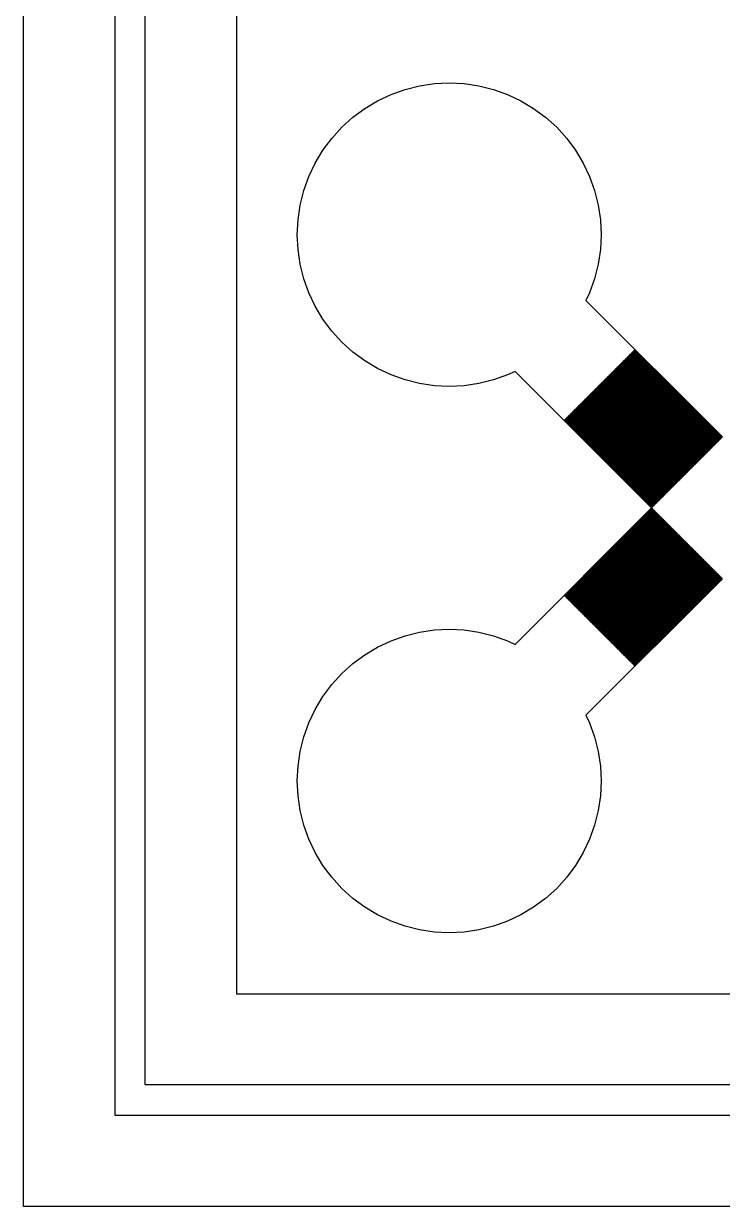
# Model space of a CAD drawing. Extents: x -16 to 132, y -40 to 113.
# Drawn here: x -2.56 to 9.2, y -2.56 to 17.36 of the extents above; entities that cross this region are included whole.
import ezdxf

# ---------------------------------------------------------------- set-up
doc = ezdxf.new("R2010")
doc.units = 0

msp = doc.modelspace()

# ---------------------------------------------------------------- linework, layer by layer
for p, q in [((-2.55649, -2.55649), (-2.55649, 76.1837)), ((-1.0226, 74.6498), (-1.0226, -1.0226)), ((-0.51129, -0.51129), (-0.51129, 74.1385)), ((1.0226, 72.6046), (1.0226, 1.0226)), ((4.1058, 16.3096), (4.35397, 16.3464)), ((4.35397, 16.3464), (4.60455, 16.3587)), ((4.60455, 16.3587), (4.85516, 16.3464)), ((4.85516, 16.3464), (5.1033, 16.3096)), ((3.39941, 16.0569), (3.62622, 16.1641)), ((3.62622, 16.1641), (3.86244, 16.2486)), ((3.86244, 16.2486), (4.1058, 16.3096)), ((5.1033, 16.3096), (5.34668, 16.2486)), ((5.34668, 16.2486), (5.5829, 16.1641)), ((5.5829, 16.1641), (5.80969, 16.0569)), ((3.18425, 15.9279), (3.39941, 16.0569)), ((5.80969, 16.0569), (6.02487, 15.9279)), ((2.79683, 15.6099), (2.98273, 15.7784)), ((2.98273, 15.7784), (3.18425, 15.9279)), ((6.02487, 15.9279), (6.22639, 15.7784)), ((6.22639, 15.7784), (6.41229, 15.6099)), ((2.62834, 15.424), (2.79683, 15.6099)), ((6.41229, 15.6099), (6.58078, 15.424)), ((2.47891, 15.2225), (2.62834, 15.424)), ((6.58078, 15.424), (6.73021, 15.2225)), ((2.34991, 15.0074), (2.47891, 15.2225)), ((6.73021, 15.2225), (6.85919, 15.0073)), ((2.24268, 14.7805), (2.34991, 15.0074)), ((6.85919, 15.0073), (6.96646, 14.7805)), ((2.15814, 14.5443), (2.24268, 14.7805)), ((6.96646, 14.7805), (7.05098, 14.5443)), ((2.09718, 14.301), (2.15814, 14.5443)), ((7.05098, 14.5443), (7.11192, 14.301)), ((2.06038, 14.0528), (2.09718, 14.301)), ((7.11192, 14.301), (7.14877, 14.0528)), ((2.04807, 13.8022), (2.06038, 14.0528)), ((7.14877, 14.0528), (7.16106, 13.8022)), ((2.06038, 13.5516), (2.04807, 13.8022)), ((7.16106, 13.8022), (7.14876, 13.5516)), ((2.09718, 13.3035), (2.06038, 13.5516)), ((7.14876, 13.5516), (7.11194, 13.3035)), ((2.15814, 13.0601), (2.09718, 13.3035)), ((7.11194, 13.3035), (7.05098, 13.0601)), ((2.24268, 12.8239), (2.15814, 13.0601)), ((7.05098, 13.0601), (6.96646, 12.8239)), ((2.34991, 12.5971), (2.24268, 12.8239)), ((6.96646, 12.8239), (6.9053, 12.6946)), ((2.47891, 12.3819), (2.34991, 12.5971)), ((6.9053, 12.6946), (9.2034, 10.3965)), ((2.62834, 12.1804), (2.47891, 12.3819)), ((2.79683, 11.9945), (2.62834, 12.1804)), ((2.98274, 11.826), (2.79683, 11.9945)), ((3.18425, 11.6766), (2.98274, 11.826)), ((7.62199, 11.7609), (7.61478, 11.7537)), ((7.61478, 11.7537), (9.08769, 10.2808)), ((9.09491, 10.288), (7.62199, 11.7609)), ((7.63646, 11.7754), (7.62924, 11.7682)), ((7.62924, 11.7682), (9.10216, 10.2952)), ((9.10938, 10.3025), (7.63646, 11.7754)), ((7.65092, 11.7899), (7.64368, 11.7826)), ((7.64368, 11.7826), (9.11661, 10.3097)), ((9.12384, 10.3169), (7.65092, 11.7899)), ((7.66539, 11.8043), (7.65814, 11.7971)), ((7.65814, 11.7971), (9.13107, 10.3242)), ((9.13829, 10.3314), (7.66539, 11.8043)), ((7.67986, 11.8188), (7.67261, 11.8115)), ((7.67261, 11.8115), (9.14554, 10.3386)), ((9.15276, 10.3459), (7.67986, 11.8188)), ((7.69432, 11.8333), (7.68707, 11.826)), ((7.68707, 11.826), (9.16, 10.3531)), ((9.16722, 10.3603), (7.69432, 11.8333)), ((7.70879, 11.8477), (7.70154, 11.8405)), ((7.70154, 11.8405), (9.17445, 10.3676)), ((9.18169, 10.3748), (7.70879, 11.8477)), ((7.72324, 11.8622), (7.716, 11.8549)), ((7.716, 11.8549), (9.18892, 10.382)), ((9.19615, 10.3892), (7.72324, 11.8622)), ((3.39943, 11.5476), (3.18425, 11.6766)), ((7.41954, 11.5585), (7.41231, 11.5512)), ((7.41231, 11.5512), (8.88522, 10.0783)), ((8.89246, 10.0855), (7.41954, 11.5585)), ((7.43401, 11.5729), (7.42677, 11.5657)), ((7.42677, 11.5657), (8.89969, 10.0928)), ((8.90692, 10.1), (7.43401, 11.5729)), ((7.44847, 11.5874), (7.44122, 11.5802)), ((7.44122, 11.5802), (8.91415, 10.1072)), ((8.92139, 10.1145), (7.44847, 11.5874)), ((7.46292, 11.6018), (7.45569, 11.5946)), ((7.45569, 11.5946), (8.92862, 10.1217)), ((8.93584, 10.1289), (7.46292, 11.6018)), ((7.47739, 11.6163), (7.47015, 11.6091)), ((7.47015, 11.6091), (8.94307, 10.1362)), ((8.9503, 10.1434), (7.47739, 11.6163)), ((7.49185, 11.6308), (7.4846, 11.6235)), ((7.4846, 11.6235), (8.95752, 10.1506)), ((8.96477, 10.1579), (7.49185, 11.6308)), ((7.50632, 11.6452), (7.49907, 11.638)), ((7.49907, 11.638), (8.97198, 10.1651)), ((8.97923, 10.1723), (7.50632, 11.6452)), ((7.52077, 11.6597), (7.51353, 11.6525)), ((7.51353, 11.6525), (8.98645, 10.1795)), ((8.99368, 10.1868), (7.52077, 11.6597)), ((7.53523, 11.6742), (7.528, 11.6669)), ((7.528, 11.6669), (9.00092, 10.194)), ((9.00815, 10.2012), (7.53523, 11.6742)), ((7.5497, 11.6886), (7.54247, 11.6814)), ((7.54247, 11.6814), (9.01537, 10.2085)), ((9.02261, 10.2157), (7.5497, 11.6886)), ((7.56415, 11.7031), (7.55693, 11.6959)), ((7.55693, 11.6959), (9.02983, 10.2229)), ((9.03708, 10.2302), (7.56415, 11.7031)), ((7.57861, 11.7175), (7.5714, 11.7103)), ((7.5714, 11.7103), (9.0443, 10.2374)), ((9.05154, 10.2446), (7.57861, 11.7175)), ((7.59308, 11.732), (7.58586, 11.7248)), ((7.58586, 11.7248), (9.05876, 10.2519)), ((9.06601, 10.2591), (7.59308, 11.732)), ((7.60754, 11.7465), (7.60031, 11.7392)), ((7.60031, 11.7392), (9.07323, 10.2663)), ((9.08046, 10.2736), (7.60754, 11.7465)), ((3.62624, 11.4403), (3.39943, 11.5476)), ((3.86246, 11.3558), (3.62624, 11.4403)), ((4.1058, 11.2949), (3.86246, 11.3558)), ((5.34669, 11.3558), (5.10333, 11.2948)), ((5.58292, 11.4403), (5.34669, 11.3558)), ((5.7122, 11.5015), (5.58292, 11.4403)), ((8.01028, 9.2034), (5.7122, 11.5015)), ((7.21707, 11.356), (7.20984, 11.3488)), ((8.68999, 9.88307), (7.21707, 11.356)), ((7.23154, 11.3705), (7.2243, 11.3632)), ((7.2243, 11.3632), (8.69722, 9.8903)), ((8.70445, 9.89754), (7.23154, 11.3705)), ((7.24599, 11.3849), (7.23877, 11.3777)), ((7.23877, 11.3777), (8.71167, 9.90477)), ((8.71892, 9.912), (7.24599, 11.3849)), ((7.26045, 11.3994), (7.25323, 11.3922)), ((7.25323, 11.3922), (8.72614, 9.91924)), ((8.73337, 9.92647), (7.26045, 11.3994)), ((7.27492, 11.4138), (7.2677, 11.4066)), ((7.2677, 11.4066), (8.7406, 9.9337)), ((8.74783, 9.94093), (7.27492, 11.4138)), ((7.28938, 11.4283), (7.28215, 11.4211)), ((7.28215, 11.4211), (8.75507, 9.94815)), ((8.7623, 9.9554), (7.28938, 11.4283)), ((7.30383, 11.4428), (7.29662, 11.4355)), ((7.29662, 11.4355), (8.76953, 9.96262)), ((8.77676, 9.96985), (7.30383, 11.4428)), ((7.3183, 11.4572), (7.31108, 11.45)), ((7.31108, 11.45), (8.784, 9.97708)), ((8.79123, 9.98431), (7.3183, 11.4572)), ((7.33276, 11.4717), (7.32555, 11.4645)), ((7.32555, 11.4645), (8.79846, 9.99155)), ((8.80568, 9.99878), (7.33276, 11.4717)), ((7.34723, 11.4862), (7.34, 11.4789)), ((7.34, 11.4789), (8.81291, 10.006)), ((8.82014, 10.0132), (7.34723, 11.4862)), ((7.36168, 11.5006), (7.35446, 11.4934)), ((7.35446, 11.4934), (8.82738, 10.0205)), ((8.83459, 10.0277), (7.36168, 11.5006)), ((7.37614, 11.5151), (7.36893, 11.5078)), ((7.36893, 11.5078), (8.84184, 10.0349)), ((8.84906, 10.0421), (7.37614, 11.5151)), ((7.39061, 11.5295), (7.38338, 11.5223)), ((7.38338, 11.5223), (8.85629, 10.0494)), ((8.86353, 10.0566), (7.39061, 11.5295)), ((7.40508, 11.544), (7.39784, 11.5368)), ((7.39784, 11.5368), (8.87076, 10.0639)), ((8.87799, 10.0711), (7.40508, 11.544)), ((4.35399, 11.258), (4.1058, 11.2949)), ((4.60458, 11.2457), (4.35399, 11.258)), ((4.85518, 11.258), (4.60458, 11.2457)), ((5.10333, 11.2948), (4.85518, 11.258)), ((7.01462, 11.1535), (7.0074, 11.1463)), ((8.48753, 9.68063), (7.01462, 11.1535)), ((7.02908, 11.168), (7.02185, 11.1608)), ((7.02185, 11.1608), (8.49477, 9.68785)), ((8.502, 9.6951), (7.02908, 11.168)), ((7.04353, 11.1825), (7.03632, 11.1752)), ((7.03632, 11.1752), (8.50923, 9.70232)), ((8.51646, 9.70955), (7.04353, 11.1825)), ((7.058, 11.1969), (7.05078, 11.1897)), ((7.05078, 11.1897), (8.5237, 9.71678)), ((8.53093, 9.72401), (7.058, 11.1969)), ((7.07246, 11.2114), (7.06525, 11.2042)), ((7.06525, 11.2042), (8.53816, 9.73125)), ((8.54538, 9.73848), (7.07246, 11.2114)), ((7.08693, 11.2259), (7.0797, 11.2186)), ((7.0797, 11.2186), (8.55261, 9.7457)), ((8.55984, 9.75293), (7.08693, 11.2259)), ((7.10138, 11.2403), (7.09416, 11.2331)), ((7.09416, 11.2331), (8.56708, 9.76016)), ((8.5743, 9.76738), (7.10138, 11.2403)), ((7.11584, 11.2548), (7.10861, 11.2475)), ((7.10861, 11.2475), (8.58154, 9.77463)), ((8.58876, 9.78185), (7.11584, 11.2548)), ((7.13031, 11.2692), (7.12308, 11.262)), ((7.12308, 11.262), (8.59599, 9.78909)), ((8.60323, 9.79631), (7.13031, 11.2692)), ((7.14478, 11.2837), (7.13753, 11.2765)), ((7.13753, 11.2765), (8.61046, 9.80354)), ((8.61768, 9.81078), (7.14478, 11.2837)), ((7.15923, 11.2982), (7.15199, 11.2909)), ((7.15199, 11.2909), (8.62492, 9.81801)), ((8.63214, 9.82523), (7.15923, 11.2982)), ((7.17369, 11.3126), (7.16646, 11.3054)), ((7.16646, 11.3054), (8.63939, 9.83247)), ((8.64661, 9.83969), (7.17369, 11.3126)), ((7.18816, 11.3271), (7.18091, 11.3198)), ((7.18091, 11.3198), (8.65384, 9.84692)), ((8.66107, 9.85416), (7.18816, 11.3271)), ((7.20261, 11.3415), (7.19537, 11.3343)), ((7.19537, 11.3343), (8.6683, 9.86139)), ((8.67552, 9.86861), (7.20261, 11.3415)), ((7.20984, 11.3488), (8.68275, 9.87584)), ((6.82661, 10.9655), (6.81938, 10.9583)), ((6.81938, 10.9583), (8.2923, 9.48538)), ((8.29953, 9.49261), (6.82661, 10.9655)), ((6.84108, 10.98), (6.83385, 10.9728)), ((6.83385, 10.9728), (8.30676, 9.49985)), ((8.31398, 9.50708), (6.84108, 10.98)), ((6.85555, 10.9945), (6.8483, 10.9872)), ((6.8483, 10.9872), (8.32123, 9.51431)), ((8.32845, 9.52155), (6.85555, 10.9945)), ((6.87001, 11.0089), (6.86276, 11.0017)), ((6.86276, 11.0017), (8.33569, 9.52878)), ((8.34291, 9.53601), (6.87001, 11.0089)), ((6.88448, 11.0234), (6.87723, 11.0162)), ((6.87723, 11.0162), (8.35016, 9.54324)), ((8.35738, 9.55048), (6.88448, 11.0234)), ((6.89893, 11.0379), (6.89169, 11.0306)), ((6.89169, 11.0306), (8.36462, 9.55771)), ((8.37184, 9.56493), (6.89893, 11.0379)), ((6.91339, 11.0523), (6.90616, 11.0451)), ((6.90616, 11.0451), (8.37909, 9.57217)), ((8.38631, 9.57939), (6.91339, 11.0523)), ((6.92786, 11.0668), (6.92061, 11.0595)), ((6.92061, 11.0595), (8.39354, 9.58662)), ((8.40077, 9.59386), (6.92786, 11.0668)), ((6.94231, 11.0812), (6.93507, 11.074)), ((6.93507, 11.074), (8.40799, 9.60109)), ((8.41522, 9.60831), (6.94231, 11.0812)), ((6.95677, 11.0957), (6.94954, 11.0885)), ((6.94954, 11.0885), (8.42245, 9.61554)), ((8.42969, 9.62277), (6.95677, 11.0957)), ((6.97124, 11.1102), (6.964, 11.1029)), ((6.964, 11.1029), (8.43692, 9.63)), ((8.44415, 9.63724), (6.97124, 11.1102)), ((6.98569, 11.1246), (6.97847, 11.1174)), ((6.97847, 11.1174), (8.45137, 9.64447)), ((8.45862, 9.6517), (6.98569, 11.1246)), ((7.00015, 11.1391), (6.99294, 11.1319)), ((6.99294, 11.1319), (8.46584, 9.65894)), ((8.47307, 9.66617), (7.00015, 11.1391)), ((7.0074, 11.1463), (8.4803, 9.6734)), ((6.62416, 10.7631), (6.61691, 10.7558)), ((6.61691, 10.7558), (8.08984, 9.28293)), ((8.09708, 9.29016), (6.62416, 10.7631)), ((6.63861, 10.7775), (6.63138, 10.7703)), ((6.63138, 10.7703), (8.10431, 9.29739)), ((8.11153, 9.30461), (6.63861, 10.7775)), ((6.65308, 10.792), (6.64584, 10.7848)), ((6.64584, 10.7848), (8.11877, 9.31186)), ((8.12599, 9.31908), (6.65308, 10.792)), ((6.66754, 10.8065), (6.66029, 10.7992)), ((6.66029, 10.7992), (8.13322, 9.32631)), ((8.14046, 9.33354), (6.66754, 10.8065)), ((6.68201, 10.8209), (6.67476, 10.8137)), ((6.67476, 10.8137), (8.14767, 9.34076)), ((8.15491, 9.34801), (6.68201, 10.8209)), ((6.69647, 10.8354), (6.68922, 10.8282)), ((6.68922, 10.8282), (8.16214, 9.35522)), ((8.16937, 9.36247), (6.69647, 10.8354)), ((6.71092, 10.8499), (6.70369, 10.8426)), ((6.70369, 10.8426), (8.17661, 9.36969)), ((8.18384, 9.37694), (6.71092, 10.8499)), ((6.72539, 10.8643), (6.71815, 10.8571)), ((6.71815, 10.8571), (8.19106, 9.38416)), ((8.1983, 9.3914), (6.72539, 10.8643)), ((6.73984, 10.8788), (6.73262, 10.8716)), ((6.73262, 10.8716), (8.20552, 9.39862)), ((8.21277, 9.40585), (6.73984, 10.8788)), ((6.7543, 10.8932), (6.74709, 10.886)), ((6.74709, 10.886), (8.21999, 9.41309)), ((8.22723, 9.42032), (6.7543, 10.8932)), ((6.76877, 10.9077), (6.76154, 10.9005)), ((6.76154, 10.9005), (8.23445, 9.42754)), ((8.2417, 9.43478), (6.76877, 10.9077)), ((6.78323, 10.9222), (6.776, 10.9149)), ((6.776, 10.9149), (8.24892, 9.442)), ((8.25616, 9.44925), (6.78323, 10.9222)), ((6.79768, 10.9366), (6.79047, 10.9294)), ((6.79047, 10.9294), (8.26338, 9.45647)), ((8.2706, 9.4637), (6.79768, 10.9366)), ((6.81215, 10.9511), (6.80493, 10.9438)), ((6.80493, 10.9438), (8.27785, 9.47093)), ((8.28506, 9.47815), (6.81215, 10.9511)), ((6.55185, 10.6908), (6.54462, 10.6835)), ((6.54462, 10.6835), (8.01753, 9.21062)), ((8.02475, 9.21785), (6.55185, 10.6908)), ((6.56631, 10.7052), (6.55908, 10.698)), ((6.55908, 10.698), (8.03198, 9.22508)), ((8.03922, 9.23232), (6.56631, 10.7052)), ((6.58076, 10.7197), (6.57353, 10.7125)), ((6.57353, 10.7125), (8.04645, 9.23955)), ((8.05368, 9.24677), (6.58076, 10.7197)), ((6.59523, 10.7342), (6.588, 10.7269)), ((6.588, 10.7269), (8.06091, 9.25401)), ((8.06815, 9.26123), (6.59523, 10.7342)), ((6.6097, 10.7486), (6.60246, 10.7414)), ((6.60246, 10.7414), (8.07538, 9.26848)), ((8.08261, 9.2757), (6.6097, 10.7486)), ((9.16, 10.3531), (9.16722, 10.3603)), ((9.17445, 10.3676), (9.18169, 10.3748)), ((9.18892, 10.382), (9.19615, 10.3892)), ((8.95752, 10.1506), (8.96477, 10.1579)), ((8.97198, 10.1651), (8.97923, 10.1723)), ((8.98645, 10.1795), (8.99368, 10.1868)), ((9.00092, 10.194), (9.00815, 10.2012)), ((9.01537, 10.2085), (9.02261, 10.2157)), ((9.02983, 10.2229), (9.03708, 10.2302)), ((9.0443, 10.2374), (9.05154, 10.2446)), ((9.05876, 10.2519), (9.06601, 10.2591)), ((9.07323, 10.2663), (9.08046, 10.2736)), ((9.08769, 10.2808), (9.09491, 10.288)), ((9.10216, 10.2952), (9.10938, 10.3025)), ((9.11661, 10.3097), (9.12384, 10.3169)), ((9.13107, 10.3242), (9.13829, 10.3314)), ((9.14554, 10.3386), (9.15276, 10.3459)), ((8.76953, 9.96262), (8.77676, 9.96985)), ((8.784, 9.97708), (8.79123, 9.98431)), ((8.79846, 9.99155), (8.80568, 9.99878)), ((8.81291, 10.006), (8.82014, 10.0132)), ((8.82738, 10.0205), (8.83459, 10.0277)), ((8.84184, 10.0349), (8.84906, 10.0421)), ((8.85629, 10.0494), (8.86353, 10.0566)), ((8.87076, 10.0639), (8.87799, 10.0711)), ((8.88522, 10.0783), (8.89246, 10.0855)), ((8.89969, 10.0928), (8.90692, 10.1)), ((8.91415, 10.1072), (8.92139, 10.1145)), ((8.92862, 10.1217), (8.93584, 10.1289)), ((8.94307, 10.1362), (8.9503, 10.1434)), ((8.56708, 9.76016), (8.5743, 9.76738)), ((8.58154, 9.77463), (8.58876, 9.78185)), ((8.59599, 9.78909), (8.60323, 9.79631)), ((8.61046, 9.80354), (8.61768, 9.81078)), ((8.62492, 9.81801), (8.63214, 9.82523)), ((8.63939, 9.83247), (8.64661, 9.83969)), ((8.65384, 9.84692), (8.66107, 9.85416)), ((8.6683, 9.86139), (8.67552, 9.86861)), ((8.68275, 9.87584), (8.68999, 9.88307)), ((8.69722, 9.8903), (8.70445, 9.89754)), ((8.71167, 9.90477), (8.71892, 9.912)), ((8.72614, 9.91924), (8.73337, 9.92647)), ((8.7406, 9.9337), (8.74783, 9.94093)), ((8.75507, 9.94815), (8.7623, 9.9554)), ((8.36462, 9.55771), (8.37184, 9.56493)), ((8.37909, 9.57217), (8.38631, 9.57939)), ((8.39354, 9.58662), (8.40077, 9.59386)), ((8.40799, 9.60109), (8.41522, 9.60831)), ((8.42245, 9.61554), (8.42969, 9.62277)), ((8.43692, 9.63), (8.44415, 9.63724)), ((8.45137, 9.64447), (8.45862, 9.6517)), ((8.46584, 9.65894), (8.47307, 9.66617)), ((8.4803, 9.6734), (8.48753, 9.68063)), ((8.49477, 9.68785), (8.502, 9.6951)), ((8.50923, 9.70232), (8.51646, 9.70955)), ((8.5237, 9.71678), (8.53093, 9.72401)), ((8.53816, 9.73125), (8.54538, 9.73848)), ((8.55261, 9.7457), (8.55984, 9.75293)), ((8.16214, 9.35522), (8.16937, 9.36247)), ((8.17661, 9.36969), (8.18384, 9.37694)), ((8.19106, 9.38416), (8.1983, 9.3914)), ((8.20552, 9.39862), (8.21277, 9.40585)), ((8.21999, 9.41309), (8.22723, 9.42032)), ((8.23445, 9.42754), (8.2417, 9.43478)), ((8.24892, 9.442), (8.25616, 9.44925)), ((8.26338, 9.45647), (8.2706, 9.4637)), ((8.27785, 9.47093), (8.28506, 9.47815)), ((8.2923, 9.48538), (8.29953, 9.49261)), ((8.30676, 9.49985), (8.31398, 9.50708)), ((8.32123, 9.51431), (8.32845, 9.52155)), ((8.33569, 9.52878), (8.34291, 9.53601)), ((8.35016, 9.54324), (8.35738, 9.55048)), ((5.71222, 6.9053), (8.01028, 9.2034)), ((8.01753, 9.19615), (6.54463, 7.72325)), ((6.55185, 7.716), (8.02475, 9.18892)), ((8.03198, 9.18169), (6.55908, 7.70879)), ((6.56631, 7.70154), (8.03922, 9.17445)), ((8.04645, 9.16722), (6.57353, 7.69432)), ((6.58076, 7.68709), (8.05368, 9.16)), ((8.01753, 9.21062), (8.02475, 9.21785)), ((8.02475, 9.18892), (8.01753, 9.19615)), ((8.03198, 9.22508), (8.03922, 9.23232)), ((8.03922, 9.17445), (8.03198, 9.18169)), ((8.04645, 9.23955), (8.05368, 9.24677)), ((8.05368, 9.16), (8.04645, 9.16722)), ((8.06091, 9.25401), (8.06815, 9.26123)), ((8.07538, 9.26848), (8.08261, 9.2757)), ((8.08984, 9.28293), (8.09708, 9.29016)), ((8.10431, 9.29739), (8.11153, 9.30461)), ((8.11877, 9.31186), (8.12599, 9.31908)), ((8.13322, 9.32631), (8.14046, 9.33354)), ((8.14767, 9.34076), (8.15491, 9.34801)), ((8.06091, 9.15276), (6.588, 7.67986)), ((6.59523, 7.67262), (8.06815, 9.14554)), ((8.07538, 9.13829), (6.60246, 7.66539)), ((6.60971, 7.65816), (8.08261, 9.13107)), ((8.08984, 9.12384), (6.61693, 7.65094)), ((6.62418, 7.64369), (8.09708, 9.11661)), ((8.10431, 9.10938), (6.63139, 7.63647)), ((6.63863, 7.62926), (8.11153, 9.10216)), ((8.11877, 9.09491), (6.64586, 7.62201)), ((6.65309, 7.61479), (8.12599, 9.08769)), ((8.13322, 9.08046), (6.66031, 7.60756)), ((6.66756, 7.60033), (8.14046, 9.07323)), ((8.14767, 9.06601), (6.67477, 7.59309)), ((6.68201, 7.58586), (8.15491, 9.05876)), ((8.16214, 9.05154), (6.68924, 7.57863)), ((6.69647, 7.5714), (8.16937, 9.0443)), ((8.17661, 9.03708), (6.7037, 7.56415)), ((6.71092, 7.55693), (8.18384, 9.02983)), ((8.19106, 9.02261), (6.71815, 7.5497)), ((6.72539, 7.54247), (8.1983, 9.01537)), ((8.20552, 9.00815), (6.73262, 7.53523)), ((6.73985, 7.52802), (8.21277, 9.00092)), ((8.21999, 8.99368), (6.74709, 7.52077)), ((6.75432, 7.51355), (8.22723, 8.98645)), ((8.23445, 8.97923), (6.76155, 7.50633)), ((6.76878, 7.49908), (8.2417, 8.97198)), ((8.24892, 8.96477), (6.77602, 7.49187)), ((8.06815, 9.14554), (8.06091, 9.15276)), ((8.08261, 9.13107), (8.07538, 9.13829)), ((8.09708, 9.11661), (8.08984, 9.12384)), ((8.11153, 9.10216), (8.10431, 9.10938)), ((8.12599, 9.08769), (8.11877, 9.09491)), ((8.14046, 9.07323), (8.13322, 9.08046)), ((8.15491, 9.05876), (8.14767, 9.06601)), ((8.16937, 9.0443), (8.16214, 9.05154)), ((8.18384, 9.02983), (8.17661, 9.03708)), ((8.1983, 9.01537), (8.19106, 9.02261)), ((8.21277, 9.00092), (8.20552, 9.00815)), ((8.22723, 8.98645), (8.21999, 8.99368)), ((8.2417, 8.97198), (8.23445, 8.97923)), ((8.25616, 8.95752), (8.24892, 8.96477)), ((6.78325, 7.48462), (8.25616, 8.95752)), ((8.26338, 8.9503), (6.79048, 7.4774)), ((6.7977, 7.47017), (8.2706, 8.94307)), ((8.27785, 8.93584), (6.80495, 7.46294)), ((6.81216, 7.4557), (8.28506, 8.92862)), ((8.2923, 8.92139), (6.8194, 7.44847)), ((6.82663, 7.44124), (8.29953, 8.91415)), ((8.30676, 8.90692), (6.83386, 7.43401)), ((6.84108, 7.42677), (8.31398, 8.89969)), ((8.32123, 8.89246), (6.84831, 7.41954)), ((6.85555, 7.41231), (8.32845, 8.88522)), ((8.33569, 8.87799), (6.86276, 7.40509)), ((6.87001, 7.39784), (8.34291, 8.87076)), ((8.35016, 8.86353), (6.87723, 7.39062)), ((6.88448, 7.38338), (8.35738, 8.85629)), ((8.36462, 8.84906), (6.89169, 7.37616)), ((6.89894, 7.36894), (8.37184, 8.84184)), ((8.37909, 8.83459), (6.90616, 7.36169)), ((6.91341, 7.35448), (8.38631, 8.82738)), ((8.39354, 8.82014), (6.92062, 7.34724)), ((6.92787, 7.34001), (8.40077, 8.81291)), ((8.40799, 8.80568), (6.93509, 7.33278)), ((6.94232, 7.32556), (8.41522, 8.79846)), ((8.42245, 8.79123), (6.94955, 7.31831)), ((6.95679, 7.3111), (8.42969, 8.784)), ((8.43692, 8.77676), (6.96402, 7.30385)), ((6.97125, 7.29663), (8.44415, 8.76953)), ((8.45137, 8.7623), (6.97847, 7.28938)), ((8.2706, 8.94307), (8.26338, 8.9503)), ((8.28506, 8.92862), (8.27785, 8.93584)), ((8.29953, 8.91415), (8.2923, 8.92139)), ((8.31398, 8.89969), (8.30676, 8.90692)), ((8.32845, 8.88522), (8.32123, 8.89246)), ((8.34291, 8.87076), (8.33569, 8.87799)), ((8.35738, 8.85629), (8.35016, 8.86353)), ((8.37184, 8.84184), (8.36462, 8.84906)), ((8.38631, 8.82738), (8.37909, 8.83459)), ((8.40077, 8.81291), (8.39354, 8.82014)), ((8.41522, 8.79846), (8.40799, 8.80568)), ((8.42969, 8.784), (8.42245, 8.79123)), ((8.44415, 8.76953), (8.43692, 8.77676)), ((8.45862, 8.75507), (8.45137, 8.7623)), ((6.9857, 7.28217), (8.45862, 8.75507)), ((8.46584, 8.74783), (6.99294, 7.27492)), ((7.00015, 7.2677), (8.47307, 8.7406)), ((8.4803, 8.73337), (7.0074, 7.26045)), ((7.01462, 7.25323), (8.48753, 8.72614)), ((8.49477, 8.71892), (7.02185, 7.246)), ((7.02908, 7.23877), (8.502, 8.71167)), ((8.50923, 8.70445), (7.03633, 7.23155)), ((7.04355, 7.22432), (8.51646, 8.69722)), ((8.5237, 8.68999), (7.0508, 7.21709)), ((7.05801, 7.20985), (8.53093, 8.68275)), ((8.53816, 8.67552), (7.06526, 7.20262)), ((7.07248, 7.19539), (8.54538, 8.6683)), ((8.55261, 8.66107), (7.07971, 7.18817)), ((7.08694, 7.18092), (8.55984, 8.65384)), ((8.56708, 8.64661), (7.09418, 7.17371)), ((7.10139, 7.16647), (8.5743, 8.63939)), ((8.58154, 8.63214), (7.10864, 7.15924)), ((7.11586, 7.15201), (8.58876, 8.62492)), ((8.59599, 8.61768), (7.12308, 7.14478)), ((7.13033, 7.13754), (8.60323, 8.61046)), ((8.61046, 8.60323), (7.13754, 7.13033)), ((7.14478, 7.12308), (8.61768, 8.59599)), ((8.62492, 8.58876), (7.15201, 7.11586)), ((7.15924, 7.10864), (8.63214, 8.58154)), ((8.63939, 8.5743), (7.16647, 7.10139)), ((7.17371, 7.09418), (8.64661, 8.56708)), ((8.47307, 8.7406), (8.46584, 8.74783)), ((8.48753, 8.72614), (8.4803, 8.73337)), ((8.502, 8.71167), (8.49477, 8.71892)), ((8.51646, 8.69722), (8.50923, 8.70445)), ((8.53093, 8.68275), (8.5237, 8.68999)), ((8.54538, 8.6683), (8.53816, 8.67552)), ((8.55984, 8.65384), (8.55261, 8.66107)), ((8.5743, 8.63939), (8.56708, 8.64661)), ((8.58876, 8.62492), (8.58154, 8.63214)), ((8.60323, 8.61046), (8.59599, 8.61768)), ((8.61768, 8.59599), (8.61046, 8.60323)), ((8.63214, 8.58154), (8.62492, 8.58876)), ((8.64661, 8.56708), (8.63939, 8.5743)), ((8.65384, 8.55984), (7.18092, 7.08694)), ((7.18817, 7.07971), (8.66107, 8.55261)), ((8.6683, 8.54538), (7.19539, 7.07248)), ((7.20262, 7.06526), (8.67552, 8.53816)), ((8.68275, 8.53093), (7.20985, 7.05801)), ((7.21709, 7.0508), (8.68999, 8.5237)), ((8.69722, 8.51646), (7.22432, 7.04355)), ((7.23155, 7.03633), (8.70445, 8.50923)), ((8.71167, 8.502), (7.23877, 7.02908)), ((7.246, 7.02185), (8.71892, 8.49477)), ((8.72614, 8.48753), (7.25323, 7.01462)), ((7.26045, 7.0074), (8.73337, 8.4803)), ((8.7406, 8.47307), (7.2677, 7.00015)), ((7.27492, 6.99294), (8.74783, 8.46584)), ((8.75507, 8.45862), (7.28217, 6.9857)), ((7.28938, 6.97847), (8.7623, 8.45137)), ((8.76953, 8.44415), (7.29663, 6.97125)), ((7.30385, 6.96402), (8.77676, 8.43692)), ((8.784, 8.42969), (7.3111, 6.95679)), ((7.31831, 6.94955), (8.79123, 8.42245)), ((8.79846, 8.41522), (7.32556, 6.94232)), ((7.33278, 6.93509), (8.80568, 8.40799)), ((8.81291, 8.40077), (7.34001, 6.92787)), ((7.34724, 6.92062), (8.82014, 8.39354)), ((8.82738, 8.38631), (7.35448, 6.91341)), ((7.36169, 6.90616), (8.83459, 8.37909)), ((8.84184, 8.37184), (7.36894, 6.89894)), ((7.37616, 6.89169), (8.84906, 8.36462)), ((8.66107, 8.55261), (8.65384, 8.55984)), ((8.67552, 8.53816), (8.6683, 8.54538)), ((8.68999, 8.5237), (8.68275, 8.53093)), ((8.70445, 8.50923), (8.69722, 8.51646)), ((8.71892, 8.49477), (8.71167, 8.502)), ((8.73337, 8.4803), (8.72614, 8.48753)), ((8.74783, 8.46584), (8.7406, 8.47307)), ((8.7623, 8.45137), (8.75507, 8.45862)), ((8.77676, 8.43692), (8.76953, 8.44415)), ((8.79123, 8.42245), (8.784, 8.42969)), ((8.80568, 8.40799), (8.79846, 8.41522)), ((8.82014, 8.39354), (8.81291, 8.40077)), ((8.83459, 8.37909), (8.82738, 8.38631)), ((8.84906, 8.36462), (8.84184, 8.37184)), ((8.85629, 8.35738), (7.38338, 6.88448)), ((7.39062, 6.87723), (8.86353, 8.35016)), ((8.87076, 8.34291), (7.39784, 6.87001)), ((7.40509, 6.86276), (8.87799, 8.33569)), ((8.88522, 8.32845), (7.41231, 6.85555)), ((7.41954, 6.84831), (8.89246, 8.32123)), ((8.89969, 8.31398), (7.42677, 6.84108)), ((7.43401, 6.83386), (8.90692, 8.30676)), ((8.91415, 8.29953), (7.44124, 6.82663)), ((7.44847, 6.8194), (8.92139, 8.2923)), ((8.92862, 8.28506), (7.4557, 6.81216)), ((7.46294, 6.80495), (8.93584, 8.27785)), ((8.94307, 8.2706), (7.47017, 6.7977)), ((7.4774, 6.79048), (8.9503, 8.26338)), ((8.95752, 8.25616), (7.48462, 6.78325)), ((7.49187, 6.77602), (8.96477, 8.24892)), ((8.97198, 8.2417), (7.49908, 6.76878)), ((7.50633, 6.76155), (8.97923, 8.23445)), ((8.98645, 8.22723), (7.51355, 6.75432)), ((7.52077, 6.74709), (8.99368, 8.21999)), ((9.00092, 8.21277), (7.52802, 6.73985)), ((7.53523, 6.73262), (9.00815, 8.20552)), ((9.01537, 8.1983), (7.54247, 6.72539)), ((7.5497, 6.71815), (9.02261, 8.19106)), ((9.02983, 8.18384), (7.55693, 6.71092)), ((7.56415, 6.7037), (9.03708, 8.17661)), ((9.0443, 8.16937), (7.5714, 6.69647)), ((8.86353, 8.35016), (8.85629, 8.35738)), ((8.87799, 8.33569), (8.87076, 8.34291)), ((8.89246, 8.32123), (8.88522, 8.32845)), ((8.90692, 8.30676), (8.89969, 8.31398)), ((8.92139, 8.2923), (8.91415, 8.29953)), ((8.93584, 8.27785), (8.92862, 8.28506)), ((8.9503, 8.26338), (8.94307, 8.2706)), ((8.96477, 8.24892), (8.95752, 8.25616)), ((8.97923, 8.23445), (8.97198, 8.2417)), ((8.99368, 8.21999), (8.98645, 8.22723)), ((9.00815, 8.20552), (9.00092, 8.21277)), ((9.02261, 8.19106), (9.01537, 8.1983)), ((9.03708, 8.17661), (9.02983, 8.18384)), ((9.05154, 8.16214), (9.0443, 8.16937)), ((9.2034, 8.01028), (6.9053, 5.71222)), ((7.57863, 6.68924), (9.05154, 8.16214)), ((9.05876, 8.15491), (7.58586, 6.68201)), ((7.59309, 6.67477), (9.06601, 8.14767)), ((9.07323, 8.14046), (7.60033, 6.66756)), ((7.60756, 6.66031), (9.08046, 8.13322)), ((9.08769, 8.12599), (7.61479, 6.65309)), ((7.62201, 6.64586), (9.09491, 8.11877)), ((9.10216, 8.11153), (7.62926, 6.63863)), ((7.63647, 6.63139), (9.10938, 8.10431)), ((9.11661, 8.09708), (7.64369, 6.62418)), ((7.65094, 6.61693), (9.12384, 8.08984)), ((9.13107, 8.08261), (7.65816, 6.60971)), ((7.66539, 6.60246), (9.13829, 8.07538)), ((9.14554, 8.06815), (7.67262, 6.59523)), ((7.67986, 6.588), (9.15276, 8.06091)), ((9.16, 8.05368), (7.68709, 6.58076)), ((7.69432, 6.57353), (9.16722, 8.04645)), ((9.17445, 8.03922), (7.70154, 6.56631)), ((7.70879, 6.55908), (9.18169, 8.03198)), ((9.18892, 8.02475), (7.716, 6.55185)), ((7.72325, 6.54463), (9.19615, 8.01753)), ((9.06601, 8.14767), (9.05876, 8.15491)), ((9.08046, 8.13322), (9.07323, 8.14046)), ((9.09491, 8.11877), (9.08769, 8.12599)), ((9.10938, 8.10431), (9.10216, 8.11153)), ((9.12384, 8.08984), (9.11661, 8.09708)), ((9.13829, 8.07538), (9.13107, 8.08261)), ((9.15276, 8.06091), (9.14554, 8.06815)), ((9.16722, 8.04645), (9.16, 8.05368)), ((9.18169, 8.03198), (9.17445, 8.03922)), ((9.19615, 8.01753), (9.18892, 8.02475)), ((6.54463, 7.72325), (6.55185, 7.716)), ((6.55908, 7.70879), (6.56631, 7.70154)), ((6.57353, 7.69432), (6.58076, 7.68709)), ((6.588, 7.67986), (6.59523, 7.67262)), ((6.60246, 7.66539), (6.60971, 7.65816)), ((6.61693, 7.65094), (6.62418, 7.64369)), ((6.63139, 7.63647), (6.63863, 7.62926)), ((6.64586, 7.62201), (6.65309, 7.61479)), ((6.66031, 7.60756), (6.66756, 7.60033)), ((6.67477, 7.59309), (6.68201, 7.58586)), ((6.68924, 7.57863), (6.69647, 7.5714)), ((6.7037, 7.56415), (6.71092, 7.55693)), ((6.71815, 7.5497), (6.72539, 7.54247)), ((6.73262, 7.53523), (6.73985, 7.52802)), ((6.74709, 7.52077), (6.75432, 7.51355)), ((6.76155, 7.50633), (6.76878, 7.49908)), ((6.77602, 7.49187), (6.78325, 7.48462)), ((6.79048, 7.4774), (6.7977, 7.47017)), ((6.80495, 7.46294), (6.81216, 7.4557)), ((6.8194, 7.44847), (6.82663, 7.44124)), ((6.83386, 7.43401), (6.84108, 7.42677)), ((6.84831, 7.41954), (6.85555, 7.41231)), ((6.86276, 7.40509), (6.87001, 7.39784)), ((6.87723, 7.39062), (6.88448, 7.38338)), ((6.89169, 7.37616), (6.89894, 7.36894)), ((6.90616, 7.36169), (6.91341, 7.35448)), ((6.92062, 7.34724), (6.92787, 7.34001)), ((6.93509, 7.33278), (6.94232, 7.32556)), ((6.94955, 7.31831), (6.95679, 7.3111)), ((6.96402, 7.30385), (6.97125, 7.29663)), ((6.97847, 7.28938), (6.9857, 7.28217)), ((6.99294, 7.27492), (7.00015, 7.2677)), ((7.0074, 7.26045), (7.01462, 7.25323)), ((7.02185, 7.246), (7.02908, 7.23877)), ((7.03633, 7.23155), (7.04355, 7.22432)), ((7.0508, 7.21709), (7.05801, 7.20985)), ((7.06526, 7.20262), (7.07248, 7.19539)), ((7.07971, 7.18817), (7.08694, 7.18092)), ((7.09418, 7.17371), (7.10139, 7.16647)), ((3.62625, 6.96646), (3.86247, 7.05098)), ((3.86247, 7.05098), (4.10582, 7.11192)), ((4.10582, 7.11192), (4.354, 7.14877)), ((4.354, 7.14877), (4.60458, 7.16106)), ((4.60458, 7.16106), (4.85518, 7.14876)), ((4.85518, 7.14876), (5.10333, 7.11194)), ((5.10333, 7.11194), (5.34669, 7.05098)), ((5.34669, 7.05098), (5.58292, 6.96646)), ((7.10864, 7.15924), (7.11586, 7.15201)), ((7.12308, 7.14478), (7.13033, 7.13754)), ((7.13754, 7.13033), (7.14478, 7.12308)), ((7.15201, 7.11586), (7.15924, 7.10864)), ((7.16647, 7.10139), (7.17371, 7.09418)), ((7.18092, 7.08694), (7.18817, 7.07971)), ((7.19539, 7.07248), (7.20262, 7.06526)), ((7.20985, 7.05801), (7.21709, 7.0508)), ((7.22432, 7.04355), (7.23155, 7.03633)), ((7.23877, 7.02908), (7.246, 7.02185)), ((7.25323, 7.01462), (7.26045, 7.0074)), ((7.2677, 7.00015), (7.27492, 6.99294)), ((7.28217, 6.9857), (7.28938, 6.97847)), ((7.29663, 6.97125), (7.30385, 6.96402)), ((3.18427, 6.73021), (3.39944, 6.85919)), ((3.39944, 6.85919), (3.62625, 6.96646)), ((5.58292, 6.96646), (5.71222, 6.9053)), ((7.3111, 6.95679), (7.31831, 6.94955)), ((7.32556, 6.94232), (7.33278, 6.93509)), ((7.34001, 6.92787), (7.34724, 6.92062)), ((7.35448, 6.91341), (7.36169, 6.90616)), ((7.36894, 6.89894), (7.37616, 6.89169)), ((7.38338, 6.88448), (7.39062, 6.87723)), ((7.39784, 6.87001), (7.40509, 6.86276)), ((7.41231, 6.85555), (7.41954, 6.84831)), ((7.42677, 6.84108), (7.43401, 6.83386)), ((7.44124, 6.82663), (7.44847, 6.8194)), ((7.4557, 6.81216), (7.46294, 6.80495)), ((7.47017, 6.7977), (7.4774, 6.79048)), ((7.48462, 6.78325), (7.49187, 6.77602)), ((2.79684, 6.41229), (2.98276, 6.58078)), ((2.98276, 6.58078), (3.18427, 6.73021)), ((7.49908, 6.76878), (7.50633, 6.76155)), ((7.51355, 6.75432), (7.52077, 6.74709)), ((7.52802, 6.73985), (7.53523, 6.73262)), ((7.54247, 6.72539), (7.5497, 6.71815)), ((7.55693, 6.71092), (7.56415, 6.7037)), ((7.5714, 6.69647), (7.57863, 6.68924)), ((7.58586, 6.68201), (7.59309, 6.67477)), ((7.60033, 6.66756), (7.60756, 6.66031)), ((7.61479, 6.65309), (7.62201, 6.64586)), ((7.62926, 6.63863), (7.63647, 6.63139)), ((7.64369, 6.62418), (7.65094, 6.61693)), ((7.65816, 6.60971), (7.66539, 6.60246)), ((7.67262, 6.59523), (7.67986, 6.588)), ((7.68709, 6.58076), (7.69432, 6.57353)), ((2.62836, 6.22639), (2.79684, 6.41229)), ((7.70154, 6.56631), (7.70879, 6.55908)), ((7.716, 6.55185), (7.72325, 6.54463)), ((2.47893, 6.02487), (2.62836, 6.22639)), ((2.34991, 5.80968), (2.47893, 6.02487)), ((2.24268, 5.58289), (2.34991, 5.80968)), ((2.15814, 5.34666), (2.24268, 5.58289)), ((6.9053, 5.71222), (6.96646, 5.58292)), ((6.96646, 5.58292), (7.05098, 5.34669)), ((2.09718, 5.10329), (2.15814, 5.34666)), ((7.05098, 5.34669), (7.11194, 5.10333)), ((2.06038, 4.85515), (2.09718, 5.10329)), ((7.11194, 5.10333), (7.14876, 4.85518)), ((2.04807, 4.60455), (2.06038, 4.85515)), ((7.14876, 4.85518), (7.16106, 4.60458)), ((2.06038, 4.35397), (2.04807, 4.60455)), ((7.16106, 4.60458), (7.14877, 4.354)), ((2.09718, 4.1058), (2.06038, 4.35397)), ((7.14877, 4.354), (7.11192, 4.10582)), ((2.15814, 3.86244), (2.09718, 4.1058)), ((7.11192, 4.10582), (7.05098, 3.86247)), ((2.24268, 3.62622), (2.15814, 3.86244)), ((7.05098, 3.86247), (6.96646, 3.62625)), ((2.34991, 3.39941), (2.24268, 3.62622)), ((6.96646, 3.62625), (6.85919, 3.39944)), ((2.47891, 3.18425), (2.34991, 3.39941)), ((6.85919, 3.39944), (6.73021, 3.18427)), ((2.62834, 2.98273), (2.47891, 3.18425)), ((6.73021, 3.18427), (6.58078, 2.98276)), ((2.79683, 2.79683), (2.62834, 2.98273)), ((2.98273, 2.62834), (2.79683, 2.79683)), ((6.41229, 2.79684), (6.22639, 2.62836)), ((6.58078, 2.98276), (6.41229, 2.79684)), ((3.18425, 2.47891), (2.98273, 2.62834)), ((6.22639, 2.62836), (6.02487, 2.47893)), ((3.39941, 2.34991), (3.18425, 2.47891)), ((6.02487, 2.47893), (5.80968, 2.34991)), ((3.62622, 2.24268), (3.39941, 2.34991)), ((3.86244, 2.15814), (3.62622, 2.24268)), ((5.58289, 2.24268), (5.34666, 2.15814)), ((5.80968, 2.34991), (5.58289, 2.24268)), ((4.1058, 2.09718), (3.86244, 2.15814)), ((4.35397, 2.06038), (4.1058, 2.09718)), ((4.60455, 2.04807), (4.35397, 2.06038)), ((4.85515, 2.06038), (4.60455, 2.04807)), ((5.10329, 2.09718), (4.85515, 2.06038)), ((5.34666, 2.15814), (5.10329, 2.09718)), ((1.0226, 1.0226), (109.418, 1.0226)), ((110.952, -0.51129), (-0.51129, -0.51129)), ((-1.0226, -1.0226), (111.463, -1.0226)), ((112.997, -2.55649), (-2.55649, -2.55649))]:
    msp.add_line(p, q)

doc.saveas('drawing.dxf')
